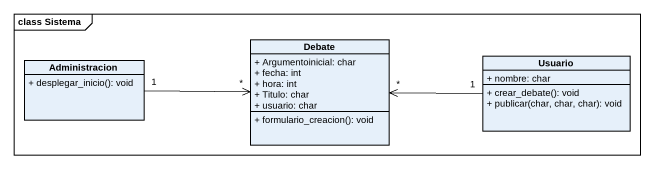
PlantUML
@startuml
mainframe class Sistema
hide circle
hide empty members
skinparam classAttributeIconSize 0
class Administracion {
  + desplegar_inicio(): void
}
class Debate {
  + Argumentoinicial: char
  + fecha: int
  + hora: int
  + Titulo: char
  + usuario: char
  + formulario_creacion(): void
}
class Usuario {
  + nombre: char
  + crear_debate(): void
  + publicar(char, char, char): void
}
Administracion "1" -right-> "*" Debate
Usuario "1" -left-> "*" Debate
@enduml
